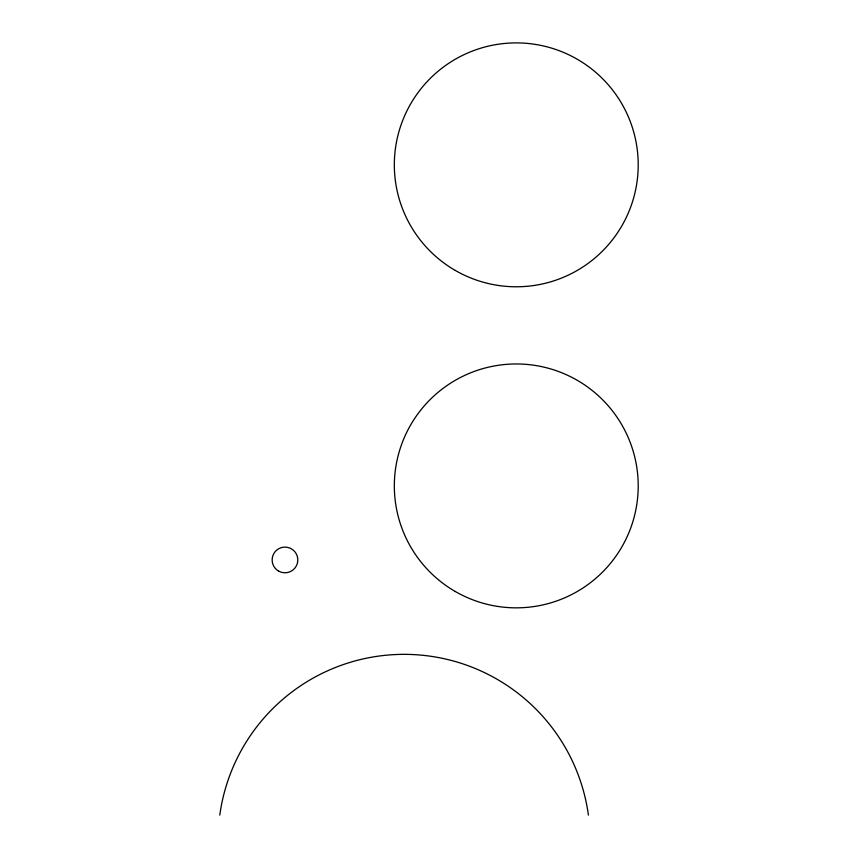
<?xml version="1.0" encoding="UTF-8"?>
<svg xmlns="http://www.w3.org/2000/svg" width="858" height="858" viewBox="0 0 858 858"><rect width="100%" height="100%" fill="white"/><g stroke="black" fill="none" stroke-linecap="round" stroke-linejoin="round"><path stroke-width="1.29" d="M219.787 815.1A186.036 186.036 0 0 1 588.406 815.1M455.298 591.505A121.943 121.943 0 0 0 638.213 485.896A121.943 121.943 0 0 0 455.298 380.298A121.943 121.943 0 0 0 455.298 591.505M455.298 270.442A121.943 121.943 0 0 0 638.213 164.843A121.943 121.943 0 0 0 455.298 59.234A121.943 121.943 0 0 0 455.298 270.442M278.56 571.063A12.838 12.838 0 0 0 297.812 559.942A12.838 12.838 0 0 0 278.56 548.83A12.838 12.838 0 0 0 278.56 571.063"/></g></svg>
